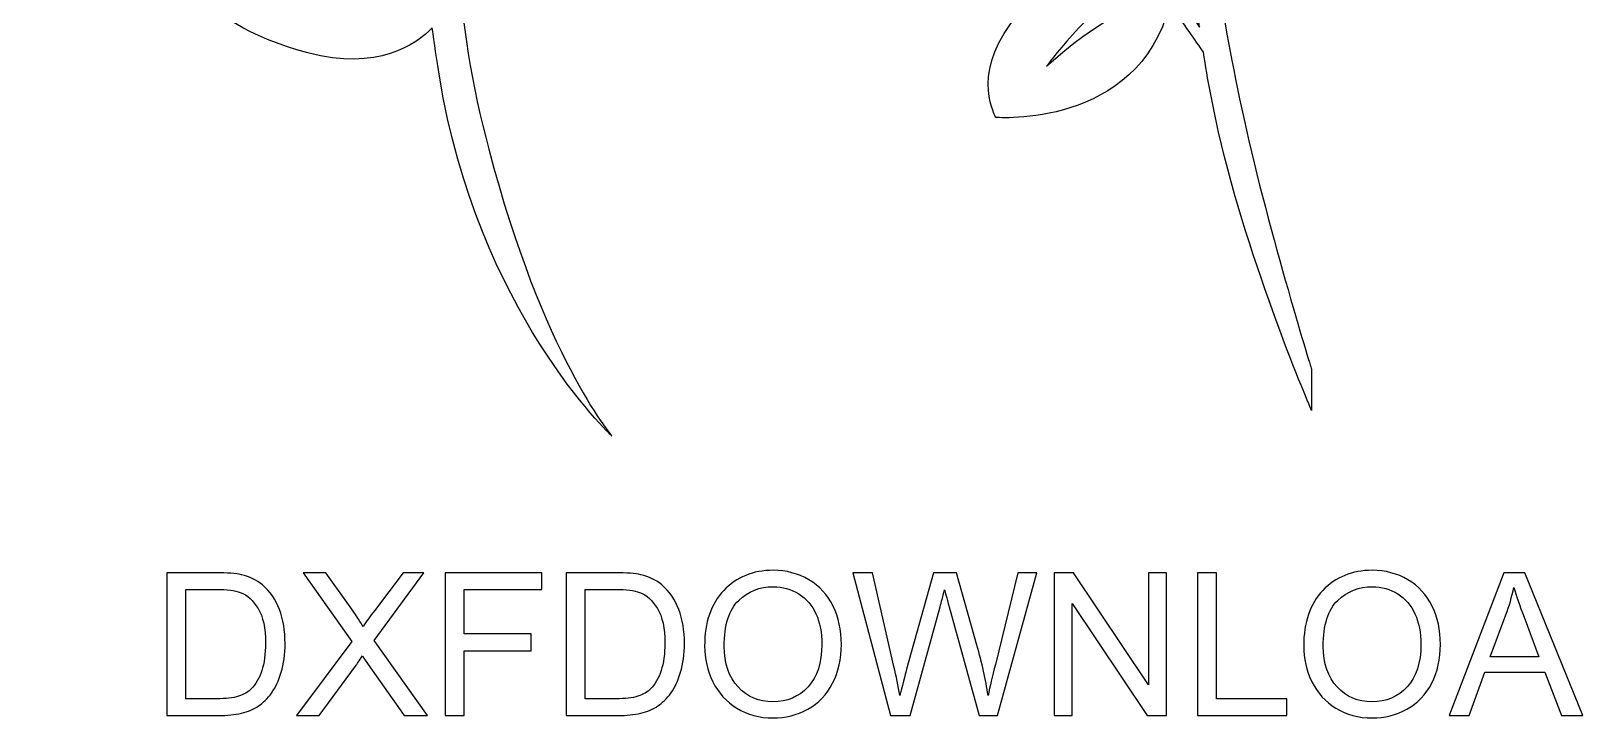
# Model space of a CAD drawing. Extents: x 65.5 to 76.1, y 41.7 to 48.5.
# Drawn here: x 65.45 to 72.03, y 41.66 to 44.58 of the extents above; entities that cross this region are included whole.
import ezdxf

# ---------------------------------------------------------------- set-up
doc = ezdxf.new("R2010")
doc.units = 0
doc.header["$MEASUREMENT"] = 0
doc.layers.add('LAYER_1', color=7, linetype='CONTINUOUS')

msp = doc.modelspace()

# ---------------------------------------------------------------- linework, layer by layer
at = {"layer": 'LAYER_1', "color": 250}
for points, knots in [([(70.14718, 46.46768), (70.19697, 46.41135), (70.29602, 46.25389), (70.3078, 45.88468), (70.3078, 45.88468), (70.3196, 45.51567), (70.3445, 45.03985), (70.40843, 44.59191), (70.40843, 44.59191), (70.30285, 44.7476), (70.17424, 44.94038), (70.17424, 44.94038), (70.17424, 44.94038), (70.17424, 44.94038), (70.18464, 45.28137), (69.9276, 45.44133), (69.9276, 45.44133), (69.67053, 45.60123), (69.37418, 45.54057), (69.37418, 45.54057), (69.37418, 45.54057), (69.37418, 45.54057), (69.23786, 45.13956), (69.48708, 44.94026), (69.48708, 44.94026), (69.72878, 44.74699), (70.00639, 44.87482), (70.00639, 44.87482), (70.00639, 44.87482), (69.91458, 45.00072), (69.76765, 45.16327), (69.76765, 45.16327), (69.76765, 45.16327), (69.93439, 45.08647), (70.10693, 44.90427), (70.23842, 44.74028), (70.23842, 44.74028), (70.18123, 44.71569), (69.96476, 44.61546), (69.75993, 44.4263), (69.75993, 44.4263), (69.75993, 44.4263), (69.92774, 44.66236), (70.13493, 44.78566), (70.13493, 44.78566), (70.14203, 44.7899), (69.77561, 44.83279), (69.60776, 44.60722), (69.60776, 44.60722), (69.43995, 44.38157), (69.54492, 44.20852), (69.54492, 44.20852), (69.54492, 44.20852), (69.54492, 44.20852), (70.1455, 44.16102), (70.28146, 44.68542), (70.28146, 44.68542), (70.34305, 44.60523), (70.39274, 44.53332), (70.42444, 44.48573), (70.42444, 44.48573), (70.44299, 44.36892), (70.46439, 44.25478), (70.48914, 44.14582), (70.48914, 44.14582), (70.61513, 43.59112), (70.88278, 42.96565), (70.88278, 42.96565), (70.88278, 42.96565), (70.88278, 42.96565), (70.88275, 43.14268), (70.88275, 43.14268), (70.88275, 43.14268), (70.88275, 43.14268), (70.68589, 43.77602), (70.58746, 44.24417), (70.58746, 44.24417), (70.489, 44.71233), (70.44963, 44.98377), (70.43774, 45.25917), (70.43774, 45.25917), (70.42589, 45.53455), (70.41009, 46.0224), (70.50051, 46.16011), (70.50051, 46.16011), (70.5622, 46.25401), (70.63849, 46.36434), (70.6808, 46.42506), (70.6808, 46.42506), (70.70487, 46.42706), (70.72919, 46.42965), (70.75368, 46.4329), (70.75368, 46.4329), (70.81458, 46.38406), (70.94175, 46.3096), (71.12204, 46.34515), (71.12204, 46.34515), (71.3817, 46.39634), (71.55471, 46.74259), (71.91669, 46.77412), (71.91669, 46.77412), (71.91669, 46.77412), (71.69637, 46.81735), (71.44853, 46.656), (71.44853, 46.656), (71.29447, 46.55567), (71.16167, 46.52837), (71.08325, 46.52206), (71.08325, 46.52206), (71.32751, 46.62817), (71.55264, 46.8333), (71.67736, 47.21016), (71.67736, 47.21016), (71.67987, 47.21771), (71.6818, 47.22379), (71.68345, 47.22825), (71.68345, 47.22825), (71.73647, 47.37072), (71.8462, 47.50106), (71.8472, 47.50217), (71.8472, 47.50217), (71.8831, 47.54423), (71.89123, 47.60332), (71.86808, 47.65348), (71.86808, 47.65348), (71.84496, 47.70367), (71.79473, 47.73583), (71.73944, 47.73581), (71.73944, 47.73581), (71.68146, 47.73578), (71.64659, 47.75511), (71.57331, 47.7987), (71.57331, 47.7987), (71.5226, 47.82888), (71.46107, 47.86552), (71.37939, 47.89537), (71.37939, 47.89537), (71.396, 48.00512), (71.38669, 48.16099), (71.28944, 48.30212), (71.28944, 48.30212), (71.25106, 48.35786), (71.17547, 48.39097), (71.11388, 48.36651), (71.11388, 48.36651), (71.04218, 48.42094), (70.94307, 48.46554), (70.80657, 48.48047), (70.80657, 48.48047), (70.75531, 48.48609), (70.70484, 48.46404), (70.67528, 48.42314), (70.67528, 48.42314), (70.61441, 48.46819), (70.54261, 48.5045), (70.4581, 48.52459), (70.4581, 48.52459), (70.41184, 48.53565), (70.36503, 48.52247), (70.33151, 48.49272), (70.33151, 48.49272), (70.26687, 48.50574), (70.19504, 48.51403), (70.11691, 48.51403), (70.11691, 48.51403), (69.95306, 48.51397), (69.78656, 48.47778), (69.62199, 48.40647), (69.62199, 48.40647), (69.59873, 48.39636), (69.5792, 48.38043), (69.56466, 48.36077), (69.56466, 48.36077), (69.54358, 48.35739), (69.52304, 48.34951), (69.50475, 48.33641), (69.50475, 48.33641), (69.46344, 48.30677), (69.44215, 48.25807), (69.44622, 48.20945), (69.44622, 48.20945), (69.42555, 48.17848), (69.41721, 48.13963), (69.42531, 48.10125), (69.42531, 48.10125), (69.43771, 48.04207), (69.45476, 47.86676), (69.3851, 47.76791), (69.3851, 47.76791), (69.37511, 47.75371), (69.36829, 47.73804), (69.36398, 47.72178), (69.36398, 47.72178), (69.17795, 47.6826), (69.05358, 47.56626), (69.00411, 47.49201), (69.00411, 47.49201), (68.98899, 47.46932), (68.98113, 47.44324), (68.98051, 47.41708), (68.98051, 47.41708), (68.96563, 47.39289), (68.95788, 47.36417), (68.95967, 47.33425), (68.95967, 47.33425), (68.96356, 47.26837), (69.01245, 47.21397), (69.07745, 47.20296), (69.07745, 47.20296), (69.0787, 47.20279), (69.20234, 47.1775), (69.26814, 47.06791), (69.26814, 47.06791), (69.28685, 47.03673), (69.30607, 47.00571), (69.32612, 46.97521), (69.32612, 46.97521), (69.31369, 46.9438), (69.31245, 46.90797), (69.32488, 46.87416), (69.32488, 46.87416), (69.32587, 46.87146), (69.33112, 46.85764), (69.34137, 46.83666), (69.34137, 46.83666), (69.24913, 46.86569), (69.08248, 46.89232), (68.88736, 46.80497), (68.88736, 46.80497), (68.88736, 46.80497), (69.30924, 46.7603), (69.53462, 46.59812), (69.53462, 46.59812), (69.61329, 46.53727), (69.71745, 46.48665), (69.8526, 46.47281), (69.8526, 46.47281), (69.91441, 46.46647), (69.97514, 46.46332), (70.03316, 46.46332), (70.03316, 46.46332), (70.07479, 46.46333), (70.11279, 46.46498), (70.14718, 46.46768)], [0, 0, 0, 0, 0.016129, 0.016129, 0.016129, 0.016129, 0.0322581, 0.0322581, 0.0322581, 0.0322581, 0.0483871, 0.0483871, 0.0483871, 0.0483871, 0.0645161, 0.0645161, 0.0645161, 0.0645161, 0.0806452, 0.0806452, 0.0806452, 0.0806452, 0.0967742, 0.0967742, 0.0967742, 0.0967742, 0.1129032, 0.1129032, 0.1129032, 0.1129032, 0.1290323, 0.1290323, 0.1290323, 0.1290323, 0.1451613, 0.1451613, 0.1451613, 0.1451613, 0.1612903, 0.1612903, 0.1612903, 0.1612903, 0.1774194, 0.1774194, 0.1774194, 0.1774194, 0.1935484, 0.1935484, 0.1935484, 0.1935484, 0.2096774, 0.2096774, 0.2096774, 0.2096774, 0.2258065, 0.2258065, 0.2258065, 0.2258065, 0.2419355, 0.2419355, 0.2419355, 0.2419355, 0.2580645, 0.2580645, 0.2580645, 0.2580645, 0.2741935, 0.2741935, 0.2741935, 0.2741935, 0.2903226, 0.2903226, 0.2903226, 0.2903226, 0.3064516, 0.3064516, 0.3064516, 0.3064516, 0.3225806, 0.3225806, 0.3225806, 0.3225806, 0.3387097, 0.3387097, 0.3387097, 0.3387097, 0.3548387, 0.3548387, 0.3548387, 0.3548387, 0.3709677, 0.3709677, 0.3709677, 0.3709677, 0.3870968, 0.3870968, 0.3870968, 0.3870968, 0.4032258, 0.4032258, 0.4032258, 0.4032258, 0.4193548, 0.4193548, 0.4193548, 0.4193548, 0.4354839, 0.4354839, 0.4354839, 0.4354839, 0.4516129, 0.4516129, 0.4516129, 0.4516129, 0.4677419, 0.4677419, 0.4677419, 0.4677419, 0.483871, 0.483871, 0.483871, 0.483871, 0.5, 0.5, 0.5, 0.5, 0.516129, 0.516129, 0.516129, 0.516129, 0.5322581, 0.5322581, 0.5322581, 0.5322581, 0.5483871, 0.5483871, 0.5483871, 0.5483871, 0.5645161, 0.5645161, 0.5645161, 0.5645161, 0.5806452, 0.5806452, 0.5806452, 0.5806452, 0.5967742, 0.5967742, 0.5967742, 0.5967742, 0.6129032, 0.6129032, 0.6129032, 0.6129032, 0.6290323, 0.6290323, 0.6290323, 0.6290323, 0.6451613, 0.6451613, 0.6451613, 0.6451613, 0.6612903, 0.6612903, 0.6612903, 0.6612903, 0.6774194, 0.6774194, 0.6774194, 0.6774194, 0.6935484, 0.6935484, 0.6935484, 0.6935484, 0.7096774, 0.7096774, 0.7096774, 0.7096774, 0.7258065, 0.7258065, 0.7258065, 0.7258065, 0.7419355, 0.7419355, 0.7419355, 0.7419355, 0.7580645, 0.7580645, 0.7580645, 0.7580645, 0.7741935, 0.7741935, 0.7741935, 0.7741935, 0.7903226, 0.7903226, 0.7903226, 0.7903226, 0.8064516, 0.8064516, 0.8064516, 0.8064516, 0.8225806, 0.8225806, 0.8225806, 0.8225806, 0.8387097, 0.8387097, 0.8387097, 0.8387097, 0.8548387, 0.8548387, 0.8548387, 0.8548387, 0.8709677, 0.8709677, 0.8709677, 0.8709677, 0.8870968, 0.8870968, 0.8870968, 0.8870968, 0.9032258, 0.9032258, 0.9032258, 0.9032258, 0.9193548, 0.9193548, 0.9193548, 0.9193548, 0.9354839, 0.9354839, 0.9354839, 0.9354839, 0.9516129, 0.9516129, 0.9516129, 0.9516129, 0.9677419, 0.9677419, 0.9677419, 0.9677419, 1, 1, 1, 1]), ([(68.61327, 46.82875), (68.59633, 46.83587), (68.57855, 46.83919), (68.56112, 46.83885), (68.56112, 46.83885), (68.56022, 46.87998), (68.55626, 46.92287), (68.54854, 46.96711), (68.54854, 46.96711), (68.54344, 46.99616), (68.52859, 47.02119), (68.50796, 47.03976), (68.50796, 47.03976), (68.63519, 47.31341), (68.66354, 47.6138), (68.48026, 47.86655), (68.48026, 47.86655), (68.34866, 48.04792), (68.15694, 48.16309), (67.91023, 48.20887), (67.91023, 48.20887), (67.64751, 48.25757), (67.41504, 48.20693), (67.40529, 48.20472), (67.40529, 48.20472), (67.39605, 48.20271), (67.38744, 48.19933), (67.37914, 48.19549), (67.37914, 48.19549), (67.34486, 48.24097), (67.21784, 48.39076), (67.00414, 48.43034), (67.00414, 48.43034), (66.93389, 48.44342), (66.86089, 48.44324), (66.78717, 48.43), (66.78717, 48.43), (66.43684, 48.36695), (66.30189, 47.96641), (66.29635, 47.94936), (66.29635, 47.94936), (66.29049, 47.93144), (66.28921, 47.9132), (66.29114, 47.89561), (66.29114, 47.89561), (66.28839, 47.89535), (66.2857, 47.89541), (66.28294, 47.89502), (66.28294, 47.89502), (66.2548, 47.89091), (66.00348, 47.85036), (65.84238, 47.69132), (65.84238, 47.69132), (65.68133, 47.53238), (65.58073, 47.19345), (65.57983, 46.80674), (65.57983, 46.80674), (65.57933, 46.57922), (65.73368, 46.404), (65.87932, 46.28935), (65.87932, 46.28935), (65.46765, 46.26696), (65.45367, 45.71611), (65.45367, 45.71611), (65.45367, 45.71611), (65.45367, 45.71611), (65.89551, 45.65198), (66.00417, 45.76933), (66.00417, 45.76933), (66.11279, 45.88666), (66.07407, 46.08106), (66.07407, 46.08106), (66.07407, 46.08106), (66.07407, 46.08106), (66.02673, 46.08625), (65.89709, 46.03784), (65.89709, 46.03784), (65.77985, 45.99414), (65.71361, 45.94636), (65.71361, 45.94636), (65.71361, 45.94636), (65.85876, 46.15946), (66.07916, 46.15804), (66.08162, 46.15802), (66.08162, 46.15802), (66.09764, 46.14955), (66.11055, 46.14316), (66.1193, 46.13897), (66.1193, 46.13897), (66.12161, 45.95196), (66.2149, 45.646), (66.57068, 45.52342), (66.57068, 45.52342), (66.63079, 45.5027), (66.69463, 45.48601), (66.76026, 45.47385), (66.76026, 45.47385), (66.86935, 45.45363), (66.98107, 45.44609), (67.08937, 45.45011), (67.08937, 45.45011), (67.09743, 45.31783), (67.10156, 45.13574), (67.12109, 44.90417), (67.12109, 44.90417), (67.04204, 45.00592), (66.90057, 45.12225), (66.65608, 45.15771), (66.65608, 45.15771), (66.26065, 45.215), (66.0401, 44.91443), (66.0401, 44.91443), (66.0401, 44.91443), (66.0401, 44.91443), (66.11837, 44.61719), (66.627, 44.48287), (66.627, 44.48287), (66.92237, 44.40487), (67.08623, 44.5184), (67.155, 44.58838), (67.155, 44.58838), (67.16354, 44.52318), (67.17342, 44.4552), (67.18491, 44.38437), (67.18491, 44.38437), (67.34686, 43.38605), (67.91633, 42.85733), (67.91633, 42.85733), (67.91633, 42.85733), (67.91633, 42.85733), (67.6215, 43.20196), (67.39502, 44.07405), (67.39502, 44.07405), (67.24727, 44.60896), (67.2346, 45.20126), (67.24522, 45.46418), (67.24522, 45.46418), (67.43509, 45.49179), (67.60347, 45.5564), (67.71293, 45.6511), (67.71293, 45.6511), (67.79758, 45.72431), (67.84488, 45.8126), (67.85163, 45.90824), (67.85163, 45.90824), (67.94689, 45.91628), (68.04253, 45.93408), (68.13065, 45.96694), (68.13065, 45.96694), (68.31855, 46.03708), (68.56773, 46.21737), (68.68748, 46.67825), (68.68748, 46.67825), (68.70347, 46.73981), (68.67191, 46.804), (68.61327, 46.82875)], [0, 0, 0, 0, 0.025, 0.025, 0.025, 0.025, 0.05, 0.05, 0.05, 0.05, 0.075, 0.075, 0.075, 0.075, 0.1, 0.1, 0.1, 0.1, 0.125, 0.125, 0.125, 0.125, 0.15, 0.15, 0.15, 0.15, 0.175, 0.175, 0.175, 0.175, 0.2, 0.2, 0.2, 0.2, 0.225, 0.225, 0.225, 0.225, 0.25, 0.25, 0.25, 0.25, 0.275, 0.275, 0.275, 0.275, 0.3, 0.3, 0.3, 0.3, 0.325, 0.325, 0.325, 0.325, 0.35, 0.35, 0.35, 0.35, 0.375, 0.375, 0.375, 0.375, 0.4, 0.4, 0.4, 0.4, 0.425, 0.425, 0.425, 0.425, 0.45, 0.45, 0.45, 0.45, 0.475, 0.475, 0.475, 0.475, 0.5, 0.5, 0.5, 0.5, 0.525, 0.525, 0.525, 0.525, 0.55, 0.55, 0.55, 0.55, 0.575, 0.575, 0.575, 0.575, 0.6, 0.6, 0.6, 0.6, 0.625, 0.625, 0.625, 0.625, 0.65, 0.65, 0.65, 0.65, 0.675, 0.675, 0.675, 0.675, 0.7, 0.7, 0.7, 0.7, 0.725, 0.725, 0.725, 0.725, 0.75, 0.75, 0.75, 0.75, 0.775, 0.775, 0.775, 0.775, 0.8, 0.8, 0.8, 0.8, 0.825, 0.825, 0.825, 0.825, 0.85, 0.85, 0.85, 0.85, 0.875, 0.875, 0.875, 0.875, 0.9, 0.9, 0.9, 0.9, 0.925, 0.925, 0.925, 0.925, 0.95, 0.95, 0.95, 0.95, 1, 1, 1, 1]), ([(66.02962, 41.67067), (66.02962, 41.67067), (66.02962, 42.27689), (66.02962, 42.27689), (66.02962, 42.27689), (66.02962, 42.27689), (66.23847, 42.27689), (66.23847, 42.27689), (66.23847, 42.27689), (66.2856, 42.27689), (66.32158, 42.27406), (66.34642, 42.26828), (66.34642, 42.26828), (66.38113, 42.26023), (66.41077, 42.2457), (66.43532, 42.22482), (66.43532, 42.22482), (66.46735, 42.19772), (66.4912, 42.16329), (66.507, 42.12124), (66.507, 42.12124), (66.52295, 42.07919), (66.53085, 42.03107), (66.53085, 41.97702), (66.53085, 41.97702), (66.53085, 41.93102), (66.52549, 41.89024), (66.51477, 41.85468), (66.51477, 41.85468), (66.50404, 41.81912), (66.49021, 41.78963), (66.47342, 41.76634), (66.47342, 41.76634), (66.45649, 41.74306), (66.43814, 41.72472), (66.4181, 41.71145), (66.4181, 41.71145), (66.39821, 41.69805), (66.37408, 41.68789), (66.34585, 41.68097), (66.34585, 41.68097), (66.31749, 41.67406), (66.28504, 41.67067), (66.24835, 41.67067), (66.24835, 41.67067), (66.24835, 41.67067), (66.02962, 41.67067), (66.02962, 41.67067)], [0, 0, 0, 0, 0.0769231, 0.0769231, 0.0769231, 0.0769231, 0.1538462, 0.1538462, 0.1538462, 0.1538462, 0.2307692, 0.2307692, 0.2307692, 0.2307692, 0.3076923, 0.3076923, 0.3076923, 0.3076923, 0.3846154, 0.3846154, 0.3846154, 0.3846154, 0.4615385, 0.4615385, 0.4615385, 0.4615385, 0.5384615, 0.5384615, 0.5384615, 0.5384615, 0.6153846, 0.6153846, 0.6153846, 0.6153846, 0.6923077, 0.6923077, 0.6923077, 0.6923077, 0.7692308, 0.7692308, 0.7692308, 0.7692308, 0.8461538, 0.8461538, 0.8461538, 0.8461538, 1, 1, 1, 1]), ([(66.57954, 41.67067), (66.57954, 41.67067), (66.81378, 41.98521), (66.81378, 41.98521), (66.81378, 41.98521), (66.81378, 41.98521), (66.60748, 42.27689), (66.60748, 42.27689), (66.60748, 42.27689), (66.60748, 42.27689), (66.70301, 42.27689), (66.70301, 42.27689), (66.70301, 42.27689), (66.70301, 42.27689), (66.8135, 42.1218), (66.8135, 42.1218), (66.8135, 42.1218), (66.8365, 42.08963), (66.85245, 42.06508), (66.86162, 42.048), (66.86162, 42.048), (66.87531, 42.06917), (66.8914, 42.09175), (66.90988, 42.1156), (66.90988, 42.1156), (66.90988, 42.1156), (67.03096, 42.27689), (67.03096, 42.27689), (67.03096, 42.27689), (67.03096, 42.27689), (67.11887, 42.27689), (67.11887, 42.27689), (67.11887, 42.27689), (67.11887, 42.27689), (66.90833, 41.98874), (66.90833, 41.98874), (66.90833, 41.98874), (66.90833, 41.98874), (67.13495, 41.67067), (67.13495, 41.67067), (67.13495, 41.67067), (67.13495, 41.67067), (67.03646, 41.67067), (67.03646, 41.67067), (67.03646, 41.67067), (67.03646, 41.67067), (66.88349, 41.88685), (66.88349, 41.88685), (66.88349, 41.88685), (66.87474, 41.89913), (66.86642, 41.91141), (66.85866, 41.92354), (66.85866, 41.92354), (66.84511, 41.90322), (66.83552, 41.88897), (66.82959, 41.88093), (66.82959, 41.88093), (66.82959, 41.88093), (66.67592, 41.67067), (66.67592, 41.67067), (66.67592, 41.67067), (66.67592, 41.67067), (66.57954, 41.67067), (66.57954, 41.67067)], [0, 0, 0, 0, 0.0588235, 0.0588235, 0.0588235, 0.0588235, 0.1176471, 0.1176471, 0.1176471, 0.1176471, 0.1764706, 0.1764706, 0.1764706, 0.1764706, 0.2352941, 0.2352941, 0.2352941, 0.2352941, 0.2941176, 0.2941176, 0.2941176, 0.2941176, 0.3529412, 0.3529412, 0.3529412, 0.3529412, 0.4117647, 0.4117647, 0.4117647, 0.4117647, 0.4705882, 0.4705882, 0.4705882, 0.4705882, 0.5294118, 0.5294118, 0.5294118, 0.5294118, 0.5882353, 0.5882353, 0.5882353, 0.5882353, 0.6470588, 0.6470588, 0.6470588, 0.6470588, 0.7058824, 0.7058824, 0.7058824, 0.7058824, 0.7647059, 0.7647059, 0.7647059, 0.7647059, 0.8235294, 0.8235294, 0.8235294, 0.8235294, 0.8823529, 0.8823529, 0.8823529, 0.8823529, 1, 1, 1, 1]), ([(67.21003, 41.67067), (67.21003, 41.67067), (67.21003, 42.27689), (67.21003, 42.27689), (67.21003, 42.27689), (67.21003, 42.27689), (67.61897, 42.27689), (67.61897, 42.27689), (67.61897, 42.27689), (67.61897, 42.27689), (67.61897, 42.20577), (67.61897, 42.20577), (67.61897, 42.20577), (67.61897, 42.20577), (67.29046, 42.20577), (67.29046, 42.20577), (67.29046, 42.20577), (67.29046, 42.20577), (67.29046, 42.01696), (67.29046, 42.01696), (67.29046, 42.01696), (67.29046, 42.01696), (67.57494, 42.01696), (67.57494, 42.01696), (67.57494, 42.01696), (67.57494, 42.01696), (67.57494, 41.94584), (67.57494, 41.94584), (67.57494, 41.94584), (67.57494, 41.94584), (67.29046, 41.94584), (67.29046, 41.94584), (67.29046, 41.94584), (67.29046, 41.94584), (67.29046, 41.67067), (67.29046, 41.67067), (67.29046, 41.67067), (67.29046, 41.67067), (67.21003, 41.67067), (67.21003, 41.67067)], [0, 0, 0, 0, 0.0909091, 0.0909091, 0.0909091, 0.0909091, 0.1818182, 0.1818182, 0.1818182, 0.1818182, 0.2727273, 0.2727273, 0.2727273, 0.2727273, 0.3636364, 0.3636364, 0.3636364, 0.3636364, 0.4545455, 0.4545455, 0.4545455, 0.4545455, 0.5454545, 0.5454545, 0.5454545, 0.5454545, 0.6363636, 0.6363636, 0.6363636, 0.6363636, 0.7272727, 0.7272727, 0.7272727, 0.7272727, 0.8181818, 0.8181818, 0.8181818, 0.8181818, 1, 1, 1, 1]), ([(67.72296, 41.67067), (67.72296, 41.67067), (67.72296, 42.27689), (67.72296, 42.27689), (67.72296, 42.27689), (67.72296, 42.27689), (67.93181, 42.27689), (67.93181, 42.27689), (67.93181, 42.27689), (67.97894, 42.27689), (68.01492, 42.27406), (68.03976, 42.26828), (68.03976, 42.26828), (68.07447, 42.26023), (68.10411, 42.2457), (68.12866, 42.22482), (68.12866, 42.22482), (68.16069, 42.19772), (68.18454, 42.16329), (68.20034, 42.12124), (68.20034, 42.12124), (68.21629, 42.07919), (68.22419, 42.03107), (68.22419, 41.97702), (68.22419, 41.97702), (68.22419, 41.93102), (68.21883, 41.89024), (68.20811, 41.85468), (68.20811, 41.85468), (68.19738, 41.81912), (68.18355, 41.78963), (68.16676, 41.76634), (68.16676, 41.76634), (68.14983, 41.74306), (68.13148, 41.72472), (68.11144, 41.71145), (68.11144, 41.71145), (68.09155, 41.69805), (68.06742, 41.68789), (68.03919, 41.68097), (68.03919, 41.68097), (68.01083, 41.67406), (67.97838, 41.67067), (67.94169, 41.67067), (67.94169, 41.67067), (67.94169, 41.67067), (67.72296, 41.67067), (67.72296, 41.67067)], [0, 0, 0, 0, 0.0769231, 0.0769231, 0.0769231, 0.0769231, 0.1538462, 0.1538462, 0.1538462, 0.1538462, 0.2307692, 0.2307692, 0.2307692, 0.2307692, 0.3076923, 0.3076923, 0.3076923, 0.3076923, 0.3846154, 0.3846154, 0.3846154, 0.3846154, 0.4615385, 0.4615385, 0.4615385, 0.4615385, 0.5384615, 0.5384615, 0.5384615, 0.5384615, 0.6153846, 0.6153846, 0.6153846, 0.6153846, 0.6923077, 0.6923077, 0.6923077, 0.6923077, 0.7692308, 0.7692308, 0.7692308, 0.7692308, 0.8461538, 0.8461538, 0.8461538, 0.8461538, 1, 1, 1, 1]), ([(68.30985, 41.96573), (68.30985, 42.06621), (68.33694, 42.14495), (68.39099, 42.20181), (68.39099, 42.20181), (68.44504, 42.25868), (68.51474, 42.28705), (68.60026, 42.28705), (68.60026, 42.28705), (68.65628, 42.28705), (68.70666, 42.27364), (68.75167, 42.24697), (68.75167, 42.24697), (68.79654, 42.2203), (68.83083, 42.18305), (68.8544, 42.13521), (68.8544, 42.13521), (68.87797, 42.08751), (68.88982, 42.03333), (68.88982, 41.97279), (68.88982, 41.97279), (68.88982, 41.91141), (68.8774, 41.85637), (68.85257, 41.80797), (68.85257, 41.80797), (68.82773, 41.75943), (68.79259, 41.72274), (68.74716, 41.6979), (68.74716, 41.6979), (68.70158, 41.67293), (68.65247, 41.66051), (68.59983, 41.66051), (68.59983, 41.66051), (68.54268, 41.66051), (68.49174, 41.67434), (68.44673, 41.70186), (68.44673, 41.70186), (68.40185, 41.72937), (68.36771, 41.76691), (68.34456, 41.8146), (68.34456, 41.8146), (68.32142, 41.86216), (68.30985, 41.91254), (68.30985, 41.96573)], [0, 0, 0, 0, 0.0833333, 0.0833333, 0.0833333, 0.0833333, 0.1666667, 0.1666667, 0.1666667, 0.1666667, 0.25, 0.25, 0.25, 0.25, 0.3333333, 0.3333333, 0.3333333, 0.3333333, 0.4166667, 0.4166667, 0.4166667, 0.4166667, 0.5, 0.5, 0.5, 0.5, 0.5833333, 0.5833333, 0.5833333, 0.5833333, 0.6666667, 0.6666667, 0.6666667, 0.6666667, 0.75, 0.75, 0.75, 0.75, 0.8333333, 0.8333333, 0.8333333, 0.8333333, 1, 1, 1, 1]), ([(69.09754, 41.67067), (69.09754, 41.67067), (68.93794, 42.27689), (68.93794, 42.27689), (68.93794, 42.27689), (68.93794, 42.27689), (69.0212, 42.27689), (69.0212, 42.27689), (69.0212, 42.27689), (69.0212, 42.27689), (69.11207, 41.87937), (69.11207, 41.87937), (69.11207, 41.87937), (69.12195, 41.83775), (69.1307, 41.7964), (69.13818, 41.75548), (69.13818, 41.75548), (69.15412, 41.82011), (69.16344, 41.85736), (69.16612, 41.86724), (69.16612, 41.86724), (69.16612, 41.86724), (69.2807, 42.27689), (69.2807, 42.27689), (69.2807, 42.27689), (69.2807, 42.27689), (69.37736, 42.27689), (69.37736, 42.27689), (69.37736, 42.27689), (69.37736, 42.27689), (69.46429, 41.96997), (69.46429, 41.96997), (69.46429, 41.96997), (69.48559, 41.89377), (69.5014, 41.82222), (69.51156, 41.75548), (69.51156, 41.75548), (69.5196, 41.79372), (69.5299, 41.83761), (69.54246, 41.88714), (69.54246, 41.88714), (69.54246, 41.88714), (69.63715, 42.27689), (69.63715, 42.27689), (69.63715, 42.27689), (69.63715, 42.27689), (69.71772, 42.27689), (69.71772, 42.27689), (69.71772, 42.27689), (69.71772, 42.27689), (69.55178, 41.67067), (69.55178, 41.67067), (69.55178, 41.67067), (69.55178, 41.67067), (69.47374, 41.67067), (69.47374, 41.67067), (69.47374, 41.67067), (69.47374, 41.67067), (69.3466, 42.13253), (69.3466, 42.13253), (69.3466, 42.13253), (69.33587, 42.17119), (69.32938, 42.1949), (69.32698, 42.20365), (69.32698, 42.20365), (69.32007, 42.17599), (69.31386, 42.15228), (69.3085, 42.13267), (69.3085, 42.13267), (69.3085, 42.13267), (69.18136, 41.67067), (69.18136, 41.67067), (69.18136, 41.67067), (69.18136, 41.67067), (69.09754, 41.67067), (69.09754, 41.67067)], [0, 0, 0, 0, 0.05, 0.05, 0.05, 0.05, 0.1, 0.1, 0.1, 0.1, 0.15, 0.15, 0.15, 0.15, 0.2, 0.2, 0.2, 0.2, 0.25, 0.25, 0.25, 0.25, 0.3, 0.3, 0.3, 0.3, 0.35, 0.35, 0.35, 0.35, 0.4, 0.4, 0.4, 0.4, 0.45, 0.45, 0.45, 0.45, 0.5, 0.5, 0.5, 0.5, 0.55, 0.55, 0.55, 0.55, 0.6, 0.6, 0.6, 0.6, 0.65, 0.65, 0.65, 0.65, 0.7, 0.7, 0.7, 0.7, 0.75, 0.75, 0.75, 0.75, 0.8, 0.8, 0.8, 0.8, 0.85, 0.85, 0.85, 0.85, 0.9, 0.9, 0.9, 0.9, 1, 1, 1, 1]), ([(69.79125, 41.67067), (69.79125, 41.67067), (69.79125, 42.27689), (69.79125, 42.27689), (69.79125, 42.27689), (69.79125, 42.27689), (69.87366, 42.27689), (69.87366, 42.27689), (69.87366, 42.27689), (69.87366, 42.27689), (70.19172, 41.80106), (70.19172, 41.80106), (70.19172, 41.80106), (70.19172, 41.80106), (70.19172, 42.27689), (70.19172, 42.27689), (70.19172, 42.27689), (70.19172, 42.27689), (70.26877, 42.27689), (70.26877, 42.27689), (70.26877, 42.27689), (70.26877, 42.27689), (70.26877, 41.67067), (70.26877, 41.67067), (70.26877, 41.67067), (70.26877, 41.67067), (70.18636, 41.67067), (70.18636, 41.67067), (70.18636, 41.67067), (70.18636, 41.67067), (69.86829, 42.1465), (69.86829, 42.1465), (69.86829, 42.1465), (69.86829, 42.1465), (69.86829, 41.67067), (69.86829, 41.67067), (69.86829, 41.67067), (69.86829, 41.67067), (69.79125, 41.67067), (69.79125, 41.67067)], [0, 0, 0, 0, 0.0909091, 0.0909091, 0.0909091, 0.0909091, 0.1818182, 0.1818182, 0.1818182, 0.1818182, 0.2727273, 0.2727273, 0.2727273, 0.2727273, 0.3636364, 0.3636364, 0.3636364, 0.3636364, 0.4545455, 0.4545455, 0.4545455, 0.4545455, 0.5454545, 0.5454545, 0.5454545, 0.5454545, 0.6363636, 0.6363636, 0.6363636, 0.6363636, 0.7272727, 0.7272727, 0.7272727, 0.7272727, 0.8181818, 0.8181818, 0.8181818, 0.8181818, 1, 1, 1, 1]), ([(70.40015, 41.67067), (70.40015, 41.67067), (70.40015, 42.27689), (70.40015, 42.27689), (70.40015, 42.27689), (70.40015, 42.27689), (70.48058, 42.27689), (70.48058, 42.27689), (70.48058, 42.27689), (70.48058, 42.27689), (70.48058, 41.74179), (70.48058, 41.74179), (70.48058, 41.74179), (70.48058, 41.74179), (70.77861, 41.74179), (70.77861, 41.74179), (70.77861, 41.74179), (70.77861, 41.74179), (70.77861, 41.67067), (70.77861, 41.67067), (70.77861, 41.67067), (70.77861, 41.67067), (70.40015, 41.67067), (70.40015, 41.67067)], [0, 0, 0, 0, 0.1428571, 0.1428571, 0.1428571, 0.1428571, 0.2857143, 0.2857143, 0.2857143, 0.2857143, 0.4285714, 0.4285714, 0.4285714, 0.4285714, 0.5714286, 0.5714286, 0.5714286, 0.5714286, 0.7142857, 0.7142857, 0.7142857, 0.7142857, 1, 1, 1, 1]), ([(70.84987, 41.96573), (70.84987, 42.06621), (70.87696, 42.14495), (70.93101, 42.20181), (70.93101, 42.20181), (70.98506, 42.25868), (71.05476, 42.28705), (71.14028, 42.28705), (71.14028, 42.28705), (71.1963, 42.28705), (71.24668, 42.27364), (71.29169, 42.24697), (71.29169, 42.24697), (71.33656, 42.2203), (71.37085, 42.18305), (71.39442, 42.13521), (71.39442, 42.13521), (71.41799, 42.08751), (71.42984, 42.03333), (71.42984, 41.97279), (71.42984, 41.97279), (71.42984, 41.91141), (71.41742, 41.85637), (71.39259, 41.80797), (71.39259, 41.80797), (71.36775, 41.75943), (71.33261, 41.72274), (71.28718, 41.6979), (71.28718, 41.6979), (71.2416, 41.67293), (71.19249, 41.66051), (71.13985, 41.66051), (71.13985, 41.66051), (71.0827, 41.66051), (71.03176, 41.67434), (70.98675, 41.70186), (70.98675, 41.70186), (70.94187, 41.72937), (70.90773, 41.76691), (70.88458, 41.8146), (70.88458, 41.8146), (70.86144, 41.86216), (70.84987, 41.91254), (70.84987, 41.96573)], [0, 0, 0, 0, 0.0833333, 0.0833333, 0.0833333, 0.0833333, 0.1666667, 0.1666667, 0.1666667, 0.1666667, 0.25, 0.25, 0.25, 0.25, 0.3333333, 0.3333333, 0.3333333, 0.3333333, 0.4166667, 0.4166667, 0.4166667, 0.4166667, 0.5, 0.5, 0.5, 0.5, 0.5833333, 0.5833333, 0.5833333, 0.5833333, 0.6666667, 0.6666667, 0.6666667, 0.6666667, 0.75, 0.75, 0.75, 0.75, 0.8333333, 0.8333333, 0.8333333, 0.8333333, 1, 1, 1, 1]), ([(71.46653, 41.67067), (71.46653, 41.67067), (71.69908, 42.27689), (71.69908, 42.27689), (71.69908, 42.27689), (71.69908, 42.27689), (71.78728, 42.27689), (71.78728, 42.27689), (71.78728, 42.27689), (71.78728, 42.27689), (72.03408, 41.67067), (72.03408, 41.67067), (72.03408, 41.67067), (72.03408, 41.67067), (71.94278, 41.67067), (71.94278, 41.67067), (71.94278, 41.67067), (71.94278, 41.67067), (71.87265, 41.8544), (71.87265, 41.8544), (71.87265, 41.8544), (71.87265, 41.8544), (71.61738, 41.8544), (71.61738, 41.8544), (71.61738, 41.8544), (71.61738, 41.8544), (71.55162, 41.67067), (71.55162, 41.67067), (71.55162, 41.67067), (71.55162, 41.67067), (71.46653, 41.67067), (71.46653, 41.67067)], [0, 0, 0, 0, 0.1111111, 0.1111111, 0.1111111, 0.1111111, 0.2222222, 0.2222222, 0.2222222, 0.2222222, 0.3333333, 0.3333333, 0.3333333, 0.3333333, 0.4444444, 0.4444444, 0.4444444, 0.4444444, 0.5555556, 0.5555556, 0.5555556, 0.5555556, 0.6666667, 0.6666667, 0.6666667, 0.6666667, 0.7777778, 0.7777778, 0.7777778, 0.7777778, 1, 1, 1, 1]), ([(66.11006, 41.74179), (66.11006, 41.74179), (66.23932, 41.74179), (66.23932, 41.74179), (66.23932, 41.74179), (66.27925, 41.74179), (66.31058, 41.74546), (66.3333, 41.75294), (66.3333, 41.75294), (66.35601, 41.76042), (66.37408, 41.77086), (66.38762, 41.78441), (66.38762, 41.78441), (66.40653, 41.80346), (66.42135, 41.82914), (66.43193, 41.86131), (66.43193, 41.86131), (66.44252, 41.89349), (66.44788, 41.93243), (66.44788, 41.97829), (66.44788, 41.97829), (66.44788, 42.04179), (66.43744, 42.09062), (66.41669, 42.12477), (66.41669, 42.12477), (66.39595, 42.15892), (66.37069, 42.18178), (66.34092, 42.19335), (66.34092, 42.19335), (66.31947, 42.20167), (66.28489, 42.20577), (66.2372, 42.20577), (66.2372, 42.20577), (66.2372, 42.20577), (66.11006, 42.20577), (66.11006, 42.20577), (66.11006, 42.20577), (66.11006, 42.20577), (66.11006, 41.74179), (66.11006, 41.74179)], [0, 0, 0, 0, 0.0909091, 0.0909091, 0.0909091, 0.0909091, 0.1818182, 0.1818182, 0.1818182, 0.1818182, 0.2727273, 0.2727273, 0.2727273, 0.2727273, 0.3636364, 0.3636364, 0.3636364, 0.3636364, 0.4545455, 0.4545455, 0.4545455, 0.4545455, 0.5454545, 0.5454545, 0.5454545, 0.5454545, 0.6363636, 0.6363636, 0.6363636, 0.6363636, 0.7272727, 0.7272727, 0.7272727, 0.7272727, 0.8181818, 0.8181818, 0.8181818, 0.8181818, 1, 1, 1, 1]), ([(67.8034, 41.74179), (67.8034, 41.74179), (67.93266, 41.74179), (67.93266, 41.74179), (67.93266, 41.74179), (67.97259, 41.74179), (68.00392, 41.74546), (68.02664, 41.75294), (68.02664, 41.75294), (68.04935, 41.76042), (68.06742, 41.77086), (68.08096, 41.78441), (68.08096, 41.78441), (68.09987, 41.80346), (68.11469, 41.82914), (68.12527, 41.86131), (68.12527, 41.86131), (68.13586, 41.89349), (68.14122, 41.93243), (68.14122, 41.97829), (68.14122, 41.97829), (68.14122, 42.04179), (68.13078, 42.09062), (68.11003, 42.12477), (68.11003, 42.12477), (68.08929, 42.15892), (68.06403, 42.18178), (68.03426, 42.19335), (68.03426, 42.19335), (68.01281, 42.20167), (67.97823, 42.20577), (67.93054, 42.20577), (67.93054, 42.20577), (67.93054, 42.20577), (67.8034, 42.20577), (67.8034, 42.20577), (67.8034, 42.20577), (67.8034, 42.20577), (67.8034, 41.74179), (67.8034, 41.74179)], [0, 0, 0, 0, 0.0909091, 0.0909091, 0.0909091, 0.0909091, 0.1818182, 0.1818182, 0.1818182, 0.1818182, 0.2727273, 0.2727273, 0.2727273, 0.2727273, 0.3636364, 0.3636364, 0.3636364, 0.3636364, 0.4545455, 0.4545455, 0.4545455, 0.4545455, 0.5454545, 0.5454545, 0.5454545, 0.5454545, 0.6363636, 0.6363636, 0.6363636, 0.6363636, 0.7272727, 0.7272727, 0.7272727, 0.7272727, 0.8181818, 0.8181818, 0.8181818, 0.8181818, 1, 1, 1, 1]), ([(68.39282, 41.96432), (68.39282, 41.89137), (68.41244, 41.83394), (68.45167, 41.79203), (68.45167, 41.79203), (68.4909, 41.75012), (68.54014, 41.72909), (68.59941, 41.72909), (68.59941, 41.72909), (68.65981, 41.72909), (68.70934, 41.75026), (68.74843, 41.79259), (68.74843, 41.79259), (68.78737, 41.83492), (68.80685, 41.89504), (68.80685, 41.97293), (68.80685, 41.97293), (68.80685, 42.02218), (68.79852, 42.06522), (68.78187, 42.10191), (68.78187, 42.10191), (68.76522, 42.1386), (68.74081, 42.1671), (68.70877, 42.18728), (68.70877, 42.18728), (68.6766, 42.20746), (68.64062, 42.21762), (68.60068, 42.21762), (68.60068, 42.21762), (68.54395, 42.21762), (68.49513, 42.19815), (68.45421, 42.1592), (68.45421, 42.1592), (68.41329, 42.12025), (68.39282, 42.05534), (68.39282, 41.96432)], [0, 0, 0, 0, 0.1, 0.1, 0.1, 0.1, 0.2, 0.2, 0.2, 0.2, 0.3, 0.3, 0.3, 0.3, 0.4, 0.4, 0.4, 0.4, 0.5, 0.5, 0.5, 0.5, 0.6, 0.6, 0.6, 0.6, 0.7, 0.7, 0.7, 0.7, 0.8, 0.8, 0.8, 0.8, 1, 1, 1, 1]), ([(70.93284, 41.96432), (70.93284, 41.89137), (70.95246, 41.83394), (70.99169, 41.79203), (70.99169, 41.79203), (71.03092, 41.75012), (71.08016, 41.72909), (71.13943, 41.72909), (71.13943, 41.72909), (71.19983, 41.72909), (71.24936, 41.75026), (71.28845, 41.79259), (71.28845, 41.79259), (71.32739, 41.83492), (71.34687, 41.89504), (71.34687, 41.97293), (71.34687, 41.97293), (71.34687, 42.02218), (71.33854, 42.06522), (71.32189, 42.10191), (71.32189, 42.10191), (71.30524, 42.1386), (71.28083, 42.1671), (71.24879, 42.18728), (71.24879, 42.18728), (71.21662, 42.20746), (71.18064, 42.21762), (71.1407, 42.21762), (71.1407, 42.21762), (71.08397, 42.21762), (71.03515, 42.19815), (70.99423, 42.1592), (70.99423, 42.1592), (70.95331, 42.12025), (70.93284, 42.05534), (70.93284, 41.96432)], [0, 0, 0, 0, 0.1, 0.1, 0.1, 0.1, 0.2, 0.2, 0.2, 0.2, 0.3, 0.3, 0.3, 0.3, 0.4, 0.4, 0.4, 0.4, 0.5, 0.5, 0.5, 0.5, 0.6, 0.6, 0.6, 0.6, 0.7, 0.7, 0.7, 0.7, 0.8, 0.8, 0.8, 0.8, 1, 1, 1, 1]), ([(71.64094, 41.91959), (71.64094, 41.91959), (71.84753, 41.91959), (71.84753, 41.91959), (71.84753, 41.91959), (71.84753, 41.91959), (71.78431, 42.08765), (71.78431, 42.08765), (71.78431, 42.08765), (71.76526, 42.13874), (71.75087, 42.18093), (71.74085, 42.21423), (71.74085, 42.21423), (71.73253, 42.17472), (71.72138, 42.13592), (71.70741, 42.09753), (71.70741, 42.09753), (71.70741, 42.09753), (71.64094, 41.91959), (71.64094, 41.91959)], [0, 0, 0, 0, 0.1666667, 0.1666667, 0.1666667, 0.1666667, 0.3333333, 0.3333333, 0.3333333, 0.3333333, 0.5, 0.5, 0.5, 0.5, 0.6666667, 0.6666667, 0.6666667, 0.6666667, 1, 1, 1, 1])]:
    msp.add_open_spline(points, degree=3, knots=knots, dxfattribs=at)

doc.saveas('drawing.dxf')
